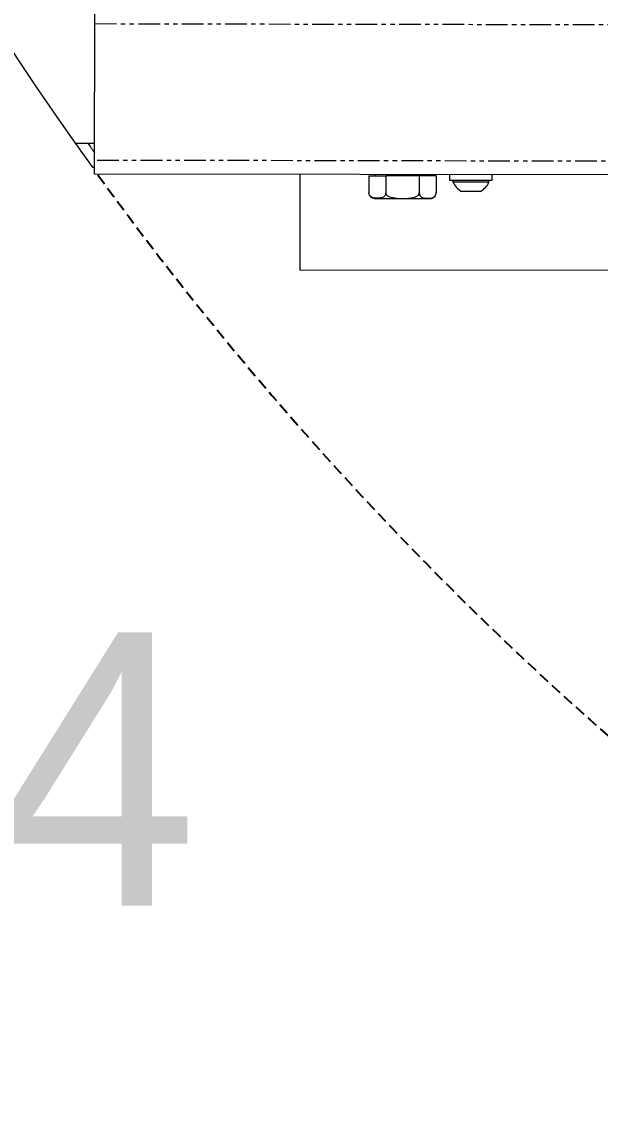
# Model space of a CAD drawing. Header units: millimetres. Extents: x -383313 to -161684, y -117025 to 99224.
# Drawn here: x -325920 to -325750.9, y 30864 to 31182.6 of the extents above; entities that cross this region are included whole.
import ezdxf
from ezdxf import colors
from ezdxf.entities.mleader import LeaderData, LeaderLine
from ezdxf.math import Vec2, Vec3

# ---------------------------------------------------------------- set-up
doc = ezdxf.new("R2010")
doc.units = ezdxf.units.MM
doc.header["$MEASUREMENT"] = 0
for name, pattern in [('AM_ISO08W050x2', [9, 6, -0.75, 1.5, -0.75]), ('NASCOSTA2', [4.7625, 3.175, -1.5875]), ('PHANTOM', [12.7, 6.35, -1.27, 1.27, -1.27, 1.27, -1.27])]:
    doc.linetypes.add(name, pattern=pattern)
for name, color, linetype in [('P-0000', 7, 'Continuous'), ('P-4ECA', 7, 'Continuous'), ('Робот', 30, 'Continuous')]:
    doc.layers.add(name, color=color, linetype=linetype)

# ---------------------------------------------------------------- blocks, each defined once
blk = doc.blocks.new('Робот ABB IRB660_3.15 (сверху)')
at = {"layer": 'Робот'}
blk.add_circle((0, 0), 3150, dxfattribs=at)
blk = doc.blocks.new('A$C16512043')
at = {"color": 7, "linetype": 'Continuous', "lineweight": 15}
for p, q in [((-810, -543.5), (-810, -539.5)), ((-810, -583.5), (-810, -543.5)), ((-815.68, -578.5), (-810, -578.5)), ((-810.67, -585.5), (-810, -585.5)), ((-810, -587.5), (-810, -583.5)), ((810, -587.5), (-810, -587.5)), ((-750, -587.5), (-750, -615.5)), ((-729.81, -587.9), (-729.81, -592.83)), ((-729.81, -587.9), (-724.91, -587.9)), ((-728.1, -587.5), (-728.1, -587.9)), ((-724.91, -587.9), (-724.91, -592.83)), ((-715.09, -587.9), (-724.91, -587.9)), ((-715.09, -587.9), (-715.09, -592.83)), ((-710.19, -587.9), (-715.09, -587.9)), ((-711.9, -587.9), (-711.9, -587.5)), ((-710.19, -587.9), (-710.19, -592.83)), ((-706.25, -587.5), (-706.25, -589.1)), ((-706.25, -589.1), (-693.75, -589.1)), ((-705.25, -589.1), (-705.25, -589.7)), ((-694.75, -589.7), (-694.75, -589.1)), ((-693.75, -589.1), (-693.75, -587.5)), ((-700, -589.7), (-705.25, -589.7)), ((-697.2, -592.4), (-702.8, -592.4)), ((-694.75, -589.7), (-700, -589.7)), ((-728.15, -594.5), (-711.85, -594.5)), ((750, -615.5), (-750, -615.5))]:
    blk.add_line(p, q, dxfattribs=at)
at = {"color": 7, "linetype": 'PHANTOM', "lineweight": 0}
for p, q in [((-810, -543.5), (810, -543.5)), ((810, -583.5), (-810, -583.5))]:
    blk.add_line(p, q, dxfattribs=at)
at = {"color": 7, "linetype": 'Continuous', "lineweight": 15, "flags": 128}
for points in [[(-724.91, -592.83), (-724.93, -593.12), (-725, -593.38), (-725.17, -593.72), (-725.54, -594.09), (-726.72, -594.44), (-728.43, -594.38), (-728.91, -594.24), (-729.44, -593.86), (-729.62, -593.6), (-729.76, -593.26), (-729.81, -592.97), (-729.81, -592.83)], [(-724.91, -592.83), (-724.87, -593.09), (-724.74, -593.35), (-724.43, -593.68), (-723.75, -594.05), (-721.72, -594.42), (-720, -594.46), (-718.33, -594.42), (-716.67, -594.18), (-715.97, -593.93), (-715.36, -593.48), (-715.18, -593.2), (-715.09, -592.87), (-715.09, -592.83)], [(-715.09, -592.83), (-715.07, -593.12), (-715, -593.38), (-714.83, -593.72), (-714.46, -594.09), (-713.28, -594.44), (-711.57, -594.38), (-711.09, -594.24), (-710.56, -593.86), (-710.38, -593.6), (-710.24, -593.26), (-710.19, -592.97), (-710.19, -592.83)]]:
    blk.add_lwpolyline(points, dxfattribs=at)
at = {"color": 7, "linetype": 'Continuous', "lineweight": 15}
for centre, radius, start, end in [((0, 0), 1000, 144.86534, 215.34511), ((0, 0), 1000, 215.34511, 215.83832), ((0, 0), 997, 215.46748, 215.66525), ((-700, -587.4), 5.73, 203.6792, 240.7625), ((-700, -587.4), 5.73, 299.2375, 336.3208), ((-728.15, -592.83), 1.67, 219.9532, 270), ((-711.85, -592.83), 1.67, 270, 320.9756), ((-711.85, -592.83), 1.67, 341.0498, 4.6273)]:
    blk.add_arc(centre, radius, start, end, dxfattribs=at)
at = {"layer": 'P-4ECA', "color": 1, "linetype": 'NASCOSTA2'}
blk.add_arc((0, 0), 1000, 216.00003, 323.99997, dxfattribs=at)
blk = doc.blocks.new('A$C11CE3AA3')
at = {"layer": 'P-0000', "color": 7, "linetype": 'AM_ISO08W050x2'}
blk.add_blockref('A$C16512043', (0, 0), dxfattribs=at)
blk = doc.blocks.new('A$C48DD7FF4')
at = {"layer": 'P-0000', "color": 7, "linetype": 'AM_ISO08W050x2', "rotation": 90}
blk.add_blockref('A$C11CE3AA3', (0, 0), dxfattribs=at)
blk = doc.blocks.new('A$C85faf101')
at = {"layer": 'P-0000', "color": 7, "linetype": 'AM_ISO08W050x2', "rotation": 269.8977813728555}
blk.add_blockref('A$C48DD7FF4', (1020.31, 0, 5), dxfattribs=at)

msp = doc.modelspace()

# ---------------------------------------------------------------- block references
at = {"ltscale": 100}
msp.add_blockref('A$C85faf101', (-326107.95318, 31724.05688), dxfattribs=at)
at = {"layer": 'Робот', "rotation": 180}
msp.add_blockref('Робот ABB IRB660_3.15 (сверху)', (-328754.07698, 33964.72651), dxfattribs=at)

# ---------------------------------------------------------------- leaders
at = {"ltscale": 100}
ml = msp.add_multileader_mtext('Standard', dxfattribs=at)
ml.set_content('Bl-6.4', color=256)
ml.set_leader_properties()
ml.build(insert=Vec2(0, 0))
ml.multileader.update_dxf_attribs({"text_right_attachment_type": 6, "dogleg_length": 0.36, "arrow_head_size": 0.18})
ctx = ml.context
ctx.base_point, ctx.char_height, ctx.arrow_head_size, ctx.landing_gap_size, ctx.plane_origin = Vec3(-326148.02532, 30963.9005), 80, 0.18, 0.09, Vec3(-327324.07319, 30409.87838)
ctx.right_attachment = 6
notes = []
notes.append((ctx, [(0, (1, 1, 0), (-326191.06489, 30963.9005), (1, 0), 43.03956, [(0, [(-326045.80502, 31117.13133)], 0, [])])]))
ctx.mtext.insert, ctx.mtext.flow_direction = Vec3(-326147.93532, 31003.9005), 5
for ctx, leaders in notes:
    for number, flags, end, landing, length, lines in leaders:
        leader = LeaderData()
        leader.index, (leader.has_last_leader_line, leader.has_dogleg_vector, leader.attachment_direction) = number, flags
        leader.last_leader_point, leader.dogleg_vector, leader.dogleg_length = Vec3(end), Vec3(landing), length
        for number, points, colour, breaks in lines:
            line = LeaderLine()
            line.index, line.vertices, line.color, line.breaks = number, Vec3.list(points), colors.encode_raw_color(colour), breaks
            leader.lines.append(line)
        ctx.leaders.append(leader)

doc.saveas('drawing.dxf')
